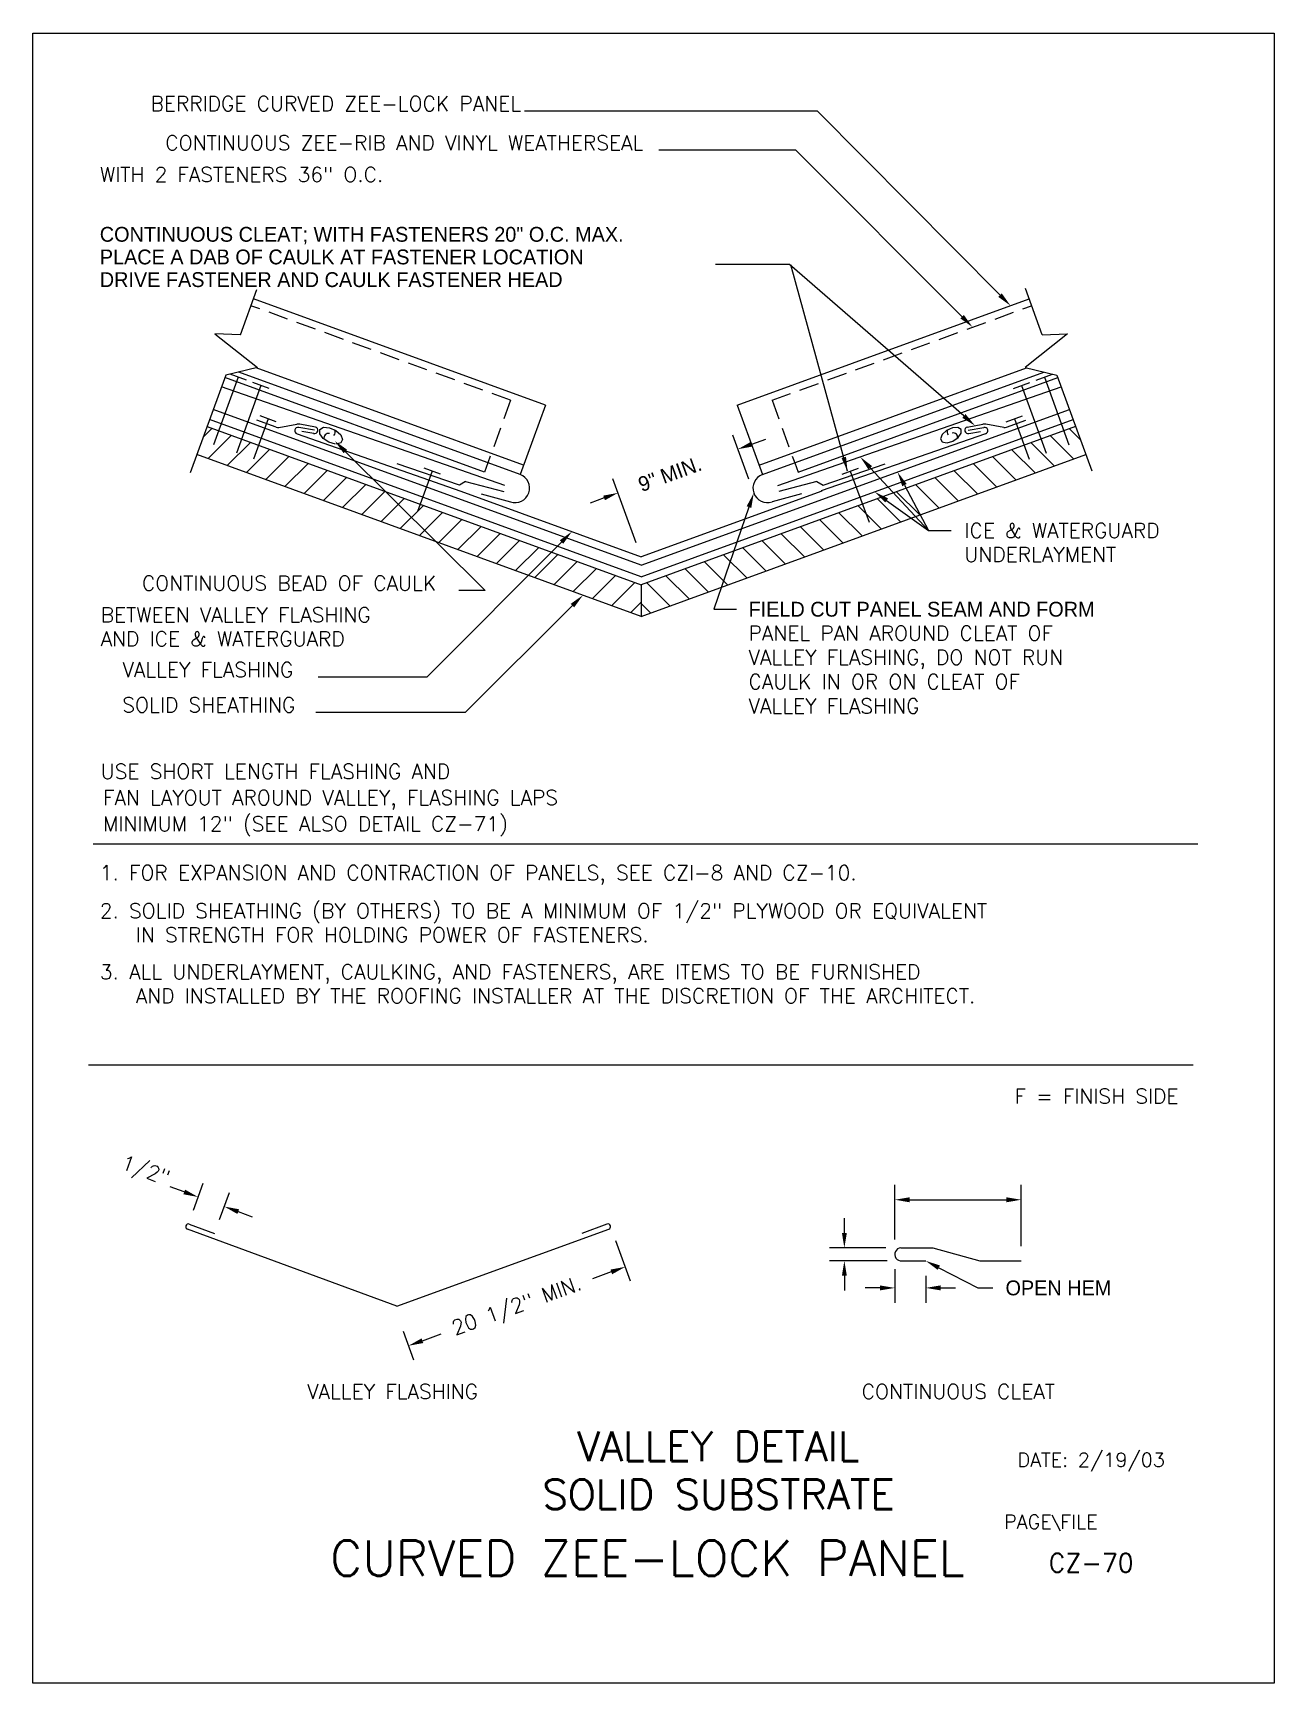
# Model space of a CAD drawing. Extents: x 1.8 to 33.1, y 1.9 to 43.6.
import ezdxf
from ezdxf.enums import TextEntityAlignment as Align

# ---------------------------------------------------------------- set-up
doc = ezdxf.new("R2010")
doc.units = 0
doc.header["$MEASUREMENT"] = 0
doc.linetypes.add('HIDDENX2', pattern=[0.75, 0.5, -0.25])
doc.layers.get('0').update_dxf_attribs({"linetype": 'CONTINUOUS'})
for name, color, linetype in [('BORDER', 7, 'CONTINUOUS'), ('CMP-FLSH', 7, 'CONTINUOUS'), ('DIM-TXT', 7, 'CONTINUOUS'), ('STRCTR', 7, 'CONTINUOUS')]:
    doc.layers.add(name, color=color, linetype=linetype)
doc.styles.add('ROMANS', font='romans', dxfattribs={"height": 0.375})
doc.dimstyles.get("Standard").update_dxf_attribs({"dimtxt": 0.18, "dimasz": 0.18, "dimexe": 0.18, "dimexo": 0.0625, "dimgap": 0.09, "dimtad": 0, "dimtih": 1, "dimtoh": 1, "dimdec": 4, "dimzin": 0, "dimtxsty": 'STANDARD', "dimcen": 0.09, "dimazin": 3, "dimtfac": 1, "dimtdec": 4, "dimtofl": 0, "dimtmove": 0, "dimatfit": 3, "dimtolj": 1, "dimtzin": 0})

# ---------------------------------------------------------------- blocks, each defined once
blk = doc.blocks.new('*X0')
at = {"color": 0, "linetype": 'CONTINUOUS'}
for p, q in [((8.162, 16.117), (8.387, 16.342)), ((8.288, 15.58), (8.873, 16.165)), ((8.774, 15.403), (9.359, 15.988)), ((9.26, 15.226), (9.845, 15.811)), ((9.746, 15.049), (10.331, 15.634)), ((10.232, 14.872), (10.817, 15.457)), ((10.718, 14.695), (11.303, 15.28)), ((11.204, 14.518), (11.789, 15.104)), ((11.69, 14.341), (12.275, 14.927)), ((12.176, 14.165), (12.761, 14.75)), ((12.662, 13.988), (13.247, 14.573)), ((13.148, 13.811), (13.733, 14.396)), ((13.634, 13.634), (14.219, 14.219)), ((14.12, 13.457), (14.705, 14.042)), ((14.606, 13.28), (15.191, 13.865)), ((15.092, 13.103), (15.677, 13.688)), ((15.578, 12.926), (16.163, 13.511)), ((16.064, 12.749), (16.649, 13.335)), ((16.55, 12.573), (17.135, 13.158)), ((17.036, 12.396), (17.621, 12.981)), ((17.522, 12.219), (18.107, 12.804)), ((18.008, 12.042), (18.593, 12.627)), ((18.494, 11.865), (19.079, 12.45)), ((18.98, 11.688), (19.242, 11.95))]:
    blk.add_line(p, q, dxfattribs=at)
blk = doc.blocks.new('*X1')
at = {"color": 0, "linetype": 'CONTINUOUS'}
for p, q in [((30.343, 16.061), (30.072, 16.332)), ((29.685, 15.393), (29.1, 15.978)), ((30.171, 15.57), (29.586, 16.155)), ((28.227, 14.863), (27.642, 15.448)), ((28.713, 15.04), (28.128, 15.625)), ((29.199, 15.216), (28.614, 15.802)), ((27.255, 14.509), (26.669, 15.094)), ((27.741, 14.686), (27.155, 15.271)), ((26.283, 14.155), (25.697, 14.74)), ((26.769, 14.332), (26.183, 14.917)), ((24.825, 13.624), (24.239, 14.21)), ((25.311, 13.801), (24.725, 14.386)), ((25.797, 13.978), (25.211, 14.563)), ((23.853, 13.271), (23.267, 13.856)), ((24.339, 13.447), (23.753, 14.033)), ((22.88, 12.917), (22.295, 13.502)), ((23.366, 13.094), (22.781, 13.679)), ((21.422, 12.386), (20.837, 12.971)), ((21.908, 12.563), (21.323, 13.148)), ((22.394, 12.74), (21.809, 13.325)), ((20.45, 12.032), (19.865, 12.617)), ((20.936, 12.209), (20.351, 12.794)), ((19.964, 11.855), (19.379, 12.441)), ((19.478, 11.679), (19.242, 11.915))]:
    blk.add_line(p, q, dxfattribs=at)

msp = doc.modelspace()

# ---------------------------------------------------------------- linework, layer by layer
at = {"color": 1}
for p, q in [((12.542, 32.194), (10.973, 32.736)), ((21.743, 32.194), (23.312, 32.736)), ((12.701, 32.291), (12.542, 32.194)), ((21.584, 32.291), (21.743, 32.194))]:
    msp.add_line(p, q, dxfattribs=at)
msp.add_lwpolyline([(1.761, 43.622), (33.141, 43.622), (33.141, 1.922), (1.761, 1.922)], close=True)
at = {"layer": 'BORDER', "color": 5, "linetype": 'CONTINUOUS'}
for p, q in [((3.282, 23.127), (31.216, 23.127)), ((3.161, 17.547), (31.095, 17.547))]:
    msp.add_line(p, q, dxfattribs=at)
at = {"layer": 'CMP-FLSH', "color": 9, "linetype": 'HIDDENX2'}
for p, q in [((13.837, 34.34), (7.273, 36.73)), ((20.448, 34.34), (27.012, 36.73)), ((13.837, 34.34), (13.262, 32.76)), ((20.448, 34.34), (21.023, 32.76))]:
    msp.add_line(p, q, dxfattribs=at)
at = {"layer": 'CMP-FLSH', "color": 1, "linetype": 'CONTINUOUS'}
for p, q in [((14.716, 34.216), (7.335, 36.902)), ((19.569, 34.216), (26.949, 36.902)), ((14.077, 32.463), (6.964, 35.053)), ((14.163, 32.698), (7.401, 35.159)), ((20.122, 32.698), (26.884, 35.159)), ((20.207, 32.463), (27.321, 35.053)), ((13.176, 32.525), (6.612, 34.914)), ((21.108, 32.525), (27.673, 34.914)), ((14.716, 34.216), (14.077, 32.463)), ((19.569, 34.216), (20.207, 32.463)), ((7.91, 33.662), (7.418, 33.841)), ((26.374, 33.662), (26.867, 33.841)), ((7.975, 33.656), (8.432, 33.736)), ((8.439, 33.493), (12.58, 32.044)), ((8.879, 33.583), (8.482, 33.653)), ((8.901, 33.663), (8.504, 33.733)), ((8.858, 33.503), (8.562, 33.555)), ((25.845, 33.493), (21.692, 32.053)), ((25.384, 33.663), (25.781, 33.733)), ((25.405, 33.583), (25.803, 33.653)), ((25.427, 33.503), (25.723, 33.555)), ((26.31, 33.656), (25.852, 33.736)), ((13.262, 32.76), (13.176, 32.525)), ((21.023, 32.76), (21.108, 32.525)), ((12.701, 32.291), (13.667, 32.032)), ((21.584, 32.291), (20.618, 32.032)), ((12.58, 32.044), (17.142, 30.383)), ((13.095, 31.975), (13.835, 31.777)), ((21.705, 32.044), (17.142, 30.383)), ((21.19, 31.975), (20.45, 31.777)), ((10.964, 11.442), (5.666, 13.391)), ((5.712, 13.519), (6.352, 13.286)), ((10.964, 11.442), (16.322, 13.391)), ((16.275, 13.519), (15.635, 13.286)), ((23.703, 12.921), (24.51, 12.921)), ((23.732, 12.591), (24.333, 12.591)), ((24.51, 12.921), (25.702, 12.591)), ((25.702, 12.591), (26.749, 12.591))]:
    msp.add_line(p, q, dxfattribs=at)
at = {"layer": 'CMP-FLSH', "color": 6, "linetype": 'CONTINUOUS'}
for p, q in [((6.95, 34.924), (6.328, 33.215)), ((13.69, 32.185), (6.526, 34.68)), ((7.156, 34.85), (6.745, 34.999)), ((7.526, 34.715), (6.904, 33.005)), ((7.732, 34.64), (7.321, 34.789)), ((20.595, 32.185), (27.758, 34.68)), ((26.553, 34.64), (26.964, 34.789)), ((26.758, 34.715), (27.381, 33.005)), ((27.129, 34.85), (27.54, 34.999)), ((27.335, 34.924), (27.957, 33.215)), ((17.142, 29.88), (6.226, 33.854)), ((17.142, 30.169), (6.318, 34.108)), ((7.707, 33.869), (7.335, 32.848)), ((7.913, 33.794), (7.501, 33.944)), ((17.142, 30.169), (27.966, 34.108)), ((17.142, 29.88), (28.059, 33.854)), ((26.372, 33.794), (26.783, 33.944)), ((26.578, 33.869), (26.949, 32.848)), ((11.858, 32.551), (11.486, 31.53)), ((12.063, 32.476), (11.652, 32.626)), ((22.222, 32.476), (22.633, 32.626)), ((22.427, 32.551), (22.908, 31.263))]:
    msp.add_line(p, q, dxfattribs=at)
at = {"layer": 'CMP-FLSH', "color": 3, "linetype": 'CONTINUOUS'}
for p, q in [((19.858, 32.348), (19.455, 33.455)), ((19.936, 33.231), (20.288, 33.359)), ((17.014, 30.736), (16.426, 32.352)), ((16.202, 31.872), (15.849, 31.743)), ((23.552, 13.131), (23.552, 14.51)), ((26.749, 12.966), (26.749, 14.51)), ((23.927, 14.135), (26.374, 14.135)), ((22.277, 13.296), (22.277, 13.671)), ((23.328, 12.921), (21.902, 12.921)), ((23.357, 12.591), (21.902, 12.591)), ((22.277, 12.216), (22.277, 11.841)), ((23.552, 12.381), (23.552, 11.532)), ((24.333, 12.216), (24.333, 11.532)), ((23.177, 11.907), (22.802, 11.907)), ((24.708, 11.907), (25.083, 11.907))]:
    msp.add_line(p, q, dxfattribs=at)
at = {"layer": 'CMP-FLSH', "color": 6, "linetype": 'CONTINUOUS', "extrusion": (0, 0, -1), "flags": 128}
msp.add_lwpolyline([(-9.407, 33.235), (-9.244, 33.28), (-9.098, 33.377), (-9.014, 33.496), (-9.018, 33.6), (-9.11, 33.657), (-9.26, 33.648), (-9.422, 33.576), (-9.545, 33.465), (-9.591, 33.348), (-9.545, 33.262), (-9.423, 33.234)], dxfattribs=at)
at = {"layer": 'CMP-FLSH', "color": 6, "linetype": 'CONTINUOUS', "flags": 128}
msp.add_lwpolyline([(24.873, 33.266), (25.023, 33.308), (25.157, 33.397), (25.234, 33.507), (25.23, 33.602), (25.146, 33.654), (25.008, 33.646), (24.86, 33.58), (24.747, 33.477), (24.704, 33.37), (24.746, 33.291), (24.859, 33.265)], dxfattribs=at)
at = {"layer": 'CMP-FLSH', "color": 3, "linetype": 'CONTINUOUS', "flags": 128}
msp.add_lwpolyline([(24.666, 12.418), (25.655, 11.907), (26.03, 11.907)], dxfattribs=at)
at = {"layer": 'CMP-FLSH', "color": 1, "linetype": 'CONTINUOUS'}
for centre, radius, start, end in [((7.953, 33.779), 0.125, 250, 279.8926), ((8.461, 33.573), 0.0829, 75.0002, 255.0002), ((8.461, 33.573), 0.166, 75.0002, 99.8926), ((8.879, 33.583), 0.0829, 255.0002, 75.0002), ((25.405, 33.583), 0.0829, 104.9998, 284.9998), ((25.824, 33.573), 0.166, 80.1074, 104.9998), ((25.824, 33.573), 0.0829, 284.9998, 104.9998), ((26.332, 33.779), 0.125, 260.1074, 290), ((13.956, 32.12), 0.364, 250.5274, 70.5274), ((20.329, 32.12), 0.364, 109.4726, 289.4726), ((5.689, 13.455), 0.0676, 70.0091, 250.0091), ((16.298, 13.455), 0.0676, 289.9909, 109.9909), ((23.718, 12.756), 0.166, 94.9998, 274.9998)]:
    msp.add_arc(centre, radius, start, end, dxfattribs=at)
at = {"layer": 'CMP-FLSH', "color": 6, "linetype": 'CONTINUOUS'}
for centre, radius, start, end in [((9.233, 33.388), 0.116, 75.3556, 197.7169), ((9.289, 33.532), 0.116, 315.0476, 32.4277), ((24.981, 33.539), 0.107, 147.5723, 224.9524), ((25.033, 33.407), 0.107, 342.2831, 104.6444)]:
    msp.add_arc(centre, radius, start, end, dxfattribs=at)
at = {"layer": 'CMP-FLSH', "color": 3, "linetype": 'CONTINUOUS'}
for points in [[(19.914, 33.29), (19.957, 33.172), (19.583, 33.103)], [(16.18, 31.93), (16.223, 31.813), (16.554, 32)], [(23.927, 14.197), (23.927, 14.072), (23.552, 14.135)], [(26.374, 14.197), (26.374, 14.072), (26.749, 14.135)], [(22.215, 13.296), (22.34, 13.296), (22.277, 12.921)], [(22.215, 12.216), (22.34, 12.216), (22.277, 12.591)], [(23.177, 11.97), (23.177, 11.845), (23.552, 11.907)], [(24.708, 11.97), (24.708, 11.845), (24.333, 11.907)]]:
    msp.add_solid(points, dxfattribs=at)
at = {"layer": 'CMP-FLSH', "color": 3, "linetype": 'CONTINUOUS', "extrusion": (0, 0, -1)}
msp.add_solid([(-24.637, 12.363), (-24.333, 12.591), (-24.695, 12.474)], dxfattribs=at)
at = {"layer": 'DIM-TXT', "color": 3, "linetype": 'CONTINUOUS'}
for p, q in [((21.596, 41.65), (14.188, 41.65)), ((26.214, 36.997), (21.596, 41.65)), ((21.053, 40.658), (17.588, 40.658)), ((25.255, 36.452), (21.053, 40.658)), ((9.658, 33.048), (13.196, 29.529)), ((22.931, 32.635), (24.404, 31.05)), ((23.796, 32.195), (24.404, 31.05)), ((23.346, 31.809), (24.404, 31.05)), ((24.404, 31.05), (24.975, 31.05)), ((15.123, 30.756), (11.721, 27.343)), ((13.196, 29.529), (12.527, 29.529)), ((15.402, 29.152), (12.688, 26.453)), ((11.721, 27.343), (8.969, 27.343)), ((12.688, 26.453), (8.909, 26.453)), ((5.584, 14.333), (5.232, 14.461)), ((5.817, 13.875), (6.065, 14.557)), ((6.48, 13.638), (6.727, 14.316)), ((6.951, 13.835), (7.304, 13.707)), ((16.494, 13.103), (16.864, 12.087)), ((16.383, 12.311), (15.907, 12.137)), ((11.122, 10.812), (11.384, 10.092)), ((11.608, 10.573), (12.084, 10.746))]:
    msp.add_line(p, q, dxfattribs=at)
at = {"layer": 'DIM-TXT', "color": 3, "linetype": 'CONTINUOUS', "flags": 128}
for points in [[(25.299, 33.944), (20.888, 37.771), (19.021, 37.771)], [(19.865, 31.641), (18.98, 29.06), (19.55, 29.06)]]:
    msp.add_lwpolyline(points, dxfattribs=at)
at = {"layer": 'DIM-TXT', "color": 3, "linetype": 'CONTINUOUS'}
for points in [[(26.258, 37.041), (26.169, 36.953), (26.478, 36.731)], [(25.299, 36.496), (25.211, 36.408), (25.52, 36.187)], [(9.614, 33.003), (9.702, 33.092), (9.392, 33.312)], [(23.741, 32.166), (23.852, 32.225), (23.621, 32.527)], [(23.31, 31.758), (23.383, 31.86), (23.042, 32.027)], [(15.079, 30.8), (15.167, 30.712), (15.388, 31.022)], [(15.358, 29.196), (15.446, 29.107), (15.668, 29.416)], [(5.606, 14.391), (5.563, 14.274), (5.937, 14.204)], [(6.973, 13.894), (6.93, 13.776), (6.599, 13.963)], [(16.362, 12.37), (16.405, 12.252), (16.736, 12.439)], [(11.587, 10.632), (11.629, 10.514), (11.256, 10.445)]]:
    msp.add_solid(points, dxfattribs=at)
at = {"layer": 'DIM-TXT', "color": 3, "linetype": 'CONTINUOUS', "extrusion": (0, 0, -1)}
for points in [[(-25.34, 33.991), (-25.582, 33.698), (-25.258, 33.896)], [(-22.885, 32.593), (-22.676, 32.91), (-22.977, 32.678)], [(-19.806, 31.661), (-19.986, 31.995), (-19.924, 31.62)]]:
    msp.add_solid(points, dxfattribs=at)
at = {"layer": 'STRCTR', "color": 2, "linetype": 'CONTINUOUS'}
for p, q in [((7.005, 35.994), (7.423, 37.143)), ((27.28, 35.994), (26.854, 37.164)), ((6.362, 36.018), (7.439, 35.169)), ((7.005, 35.994), (6.362, 36.018)), ((27.923, 36.018), (26.845, 35.169)), ((27.28, 35.994), (27.923, 36.018)), ((7.439, 35.169), (6.633, 34.972)), ((26.845, 35.169), (27.652, 34.972)), ((6.633, 34.972), (5.735, 32.505)), ((27.652, 34.972), (28.531, 32.557))]:
    msp.add_line(p, q, dxfattribs=at)
at = {"layer": 'STRCTR', "color": 4, "linetype": 'CONTINUOUS'}
for p, q in [((6.161, 33.675), (17.142, 29.678)), ((28.124, 33.675), (17.142, 29.678)), ((17.142, 28.879), (5.904, 32.97)), ((17.142, 28.879), (28.381, 32.97)), ((17.142, 29.678), (17.142, 28.879))]:
    msp.add_line(p, q, dxfattribs=at)

# ---------------------------------------------------------------- block references
for name in ['*X0', '*X1']:
    msp.add_blockref(name, (-2.1, 17.287), dxfattribs=at)

# ---------------------------------------------------------------- texts
at = {"layer": 'BORDER', "color": 3, "linetype": 'CONTINUOUS', "style": 'ROMANS'}
msp.add_text('DATE: 2/19/03', height=0.35663, dxfattribs=at).set_placement((28.517, 7.535), align=Align.MIDDLE)
msp.add_text('PAGE\\FILE', height=0.3566, dxfattribs=at).set_placement((26.314, 5.819))
at = {"layer": 'BORDER', "color": 5, "linetype": 'CONTINUOUS', "style": 'ROMANS'}
msp.add_text('CURVED ZEE-LOCK PANEL', height=0.9, dxfattribs=at).set_placement((17.299, 5.077), align=Align.MIDDLE)
at = {"layer": 'BORDER', "color": 2, "linetype": 'CONTINUOUS', "style": 'ROMANS'}
msp.add_text('CZ-70', height=0.4688, dxfattribs=at).set_placement((28.517, 4.957), align=Align.MIDDLE)
at = {"layer": 'CMP-FLSH', "color": 3, "linetype": 'CONTINUOUS'}
msp.add_text('9" MIN.', height=0.375, rotation=20, dxfattribs=at).set_placement((17.151, 32.018))
msp.add_text('OPEN HEM', height=0.375, dxfattribs=at).set_placement((26.352, 11.72))
at = {"layer": 'DIM-TXT', "color": 3, "linetype": 'CONTINUOUS', "style": 'ROMANS'}
for s, p in [('BERRIDGE CURVED ZEE-LOCK PANEL', (14.102, 41.65)), ('CONTINUOUS ZEE-RIB AND VINYL WEATHERSEAL', (17.192, 40.658)), ('CONTINUOUS BEAD OF CAULK', (11.955, 29.529)), ('VALLEY FLASHING', (8.344, 27.343)), ('SOLID SHEATHING', (8.392, 26.453)), ('F = FINISH SIDE', (30.726, 16.564))]:
    msp.add_text(s, height=0.375, dxfattribs=at).set_placement(p, align=Align.RIGHT)
for s, p in [('WITH 2 FASTENERS 36" O.C. ', (3.452, 39.858)), ('ICE & WATERGUARD', (25.313, 30.862)), ('UNDERLAYMENT', (25.309, 30.257)), ('BETWEEN VALLEY FLASHING', (3.471, 28.731)), ('AND ICE & WATERGUARD', (3.471, 28.124)), ('PANEL PAN AROUND CLEAT OF', (19.853, 28.265)), ('VALLEY FLASHING, DO NOT RUN ', (19.853, 27.658)), ('CAULK IN OR ON CLEAT OF', (19.853, 27.042)), ('VALLEY FLASHING', (19.853, 26.427)), ('1. FOR EXPANSION AND CONTRACTION OF PANELS, SEE CZI-8 AND CZ-10.', (3.45, 22.212)), ('2. SOLID SHEATHING (BY OTHERS) TO BE A MINIMUM OF 1/2" PLYWOOD OR EQUIVALENT', (3.45, 21.25)), ('IN STRENGTH FOR HOLDING POWER OF FASTENERS.', (4.359, 20.643)), ('3. ALL UNDERLAYMENT, CAULKING, AND FASTENERS, ARE ITEMS TO BE FURNISHED', (3.45, 19.708)), ('AND INSTALLED BY THE ROOFING INSTALLER AT THE DISCRETION OF THE ARCHITECT.', (4.359, 19.1))]:
    msp.add_text(s, height=0.375, dxfattribs=at).set_placement(p)
at = {"layer": 'DIM-TXT', "color": 3, "linetype": 'CONTINUOUS'}
for s, p in [('CONTINUOUS CLEAT; WITH FASTENERS 20" O.C. MAX.', (3.45, 38.347)), ('PLACE A DAB OF CAULK AT FASTENER LOCATION ', (3.45, 37.775)), ('DRIVE FASTENER AND CAULK FASTENER HEAD', (3.45, 37.202)), ('FIELD CUT PANEL SEAM AND FORM', (19.854, 28.872))]:
    msp.add_text(s, height=0.375, dxfattribs=at).set_placement(p)
at = {"layer": 'DIM-TXT', "color": 4, "linetype": 'CONTINUOUS', "style": 'ROMANS'}
for s, p in [('USE SHORT LENGTH FLASHING AND', (3.471, 24.773)), ('FAN LAYOUT AROUND VALLEY, FLASHING LAPS', (3.531, 24.111)), ('MINIMUM 12" (SEE ALSO DETAIL CZ-71)', (3.531, 23.449))]:
    msp.add_text(s, height=0.375, dxfattribs=at).set_placement(p)
at = {"layer": 'DIM-TXT', "color": 3, "linetype": 'CONTINUOUS', "style": 'ROMANS'}
msp.add_text('1/2"', height=0.375, rotation=340, dxfattribs=at).set_placement((4.549, 14.71), align=Align.CENTER)
msp.add_text('20 1/2" MIN.', height=0.375, rotation=20, dxfattribs=at).set_placement((13.996, 11.442), align=Align.MIDDLE)
at = {"layer": 'DIM-TXT', "color": 4, "linetype": 'CONTINUOUS', "style": 'ROMANS'}
for s, p in [('VALLEY FLASHING', (10.852, 9.1)), ('CONTINUOUS CLEAT', (25.158, 9.1))]:
    msp.add_text(s, height=0.375, dxfattribs=at).set_placement(p, align=Align.CENTER)
at = {"layer": 'DIM-TXT', "color": 3, "linetype": 'CONTINUOUS', "style": 'ROMANS'}
for s, p in [('VALLEY DETAIL', (19.094, 7.532)), ('SOLID SUBSTRATE', (19.094, 6.318))]:
    msp.add_text(s, height=0.75, dxfattribs=at).set_placement(p, align=Align.CENTER)

# ---------------------------------------------------------------- leaders
at = {"color": 3}
msp.add_leader([(22.357, 32.55), (20.923, 37.764)], dimstyle='STANDARD', override={"dimasz": 0.36}, dxfattribs=at)

doc.saveas('drawing.dxf')
